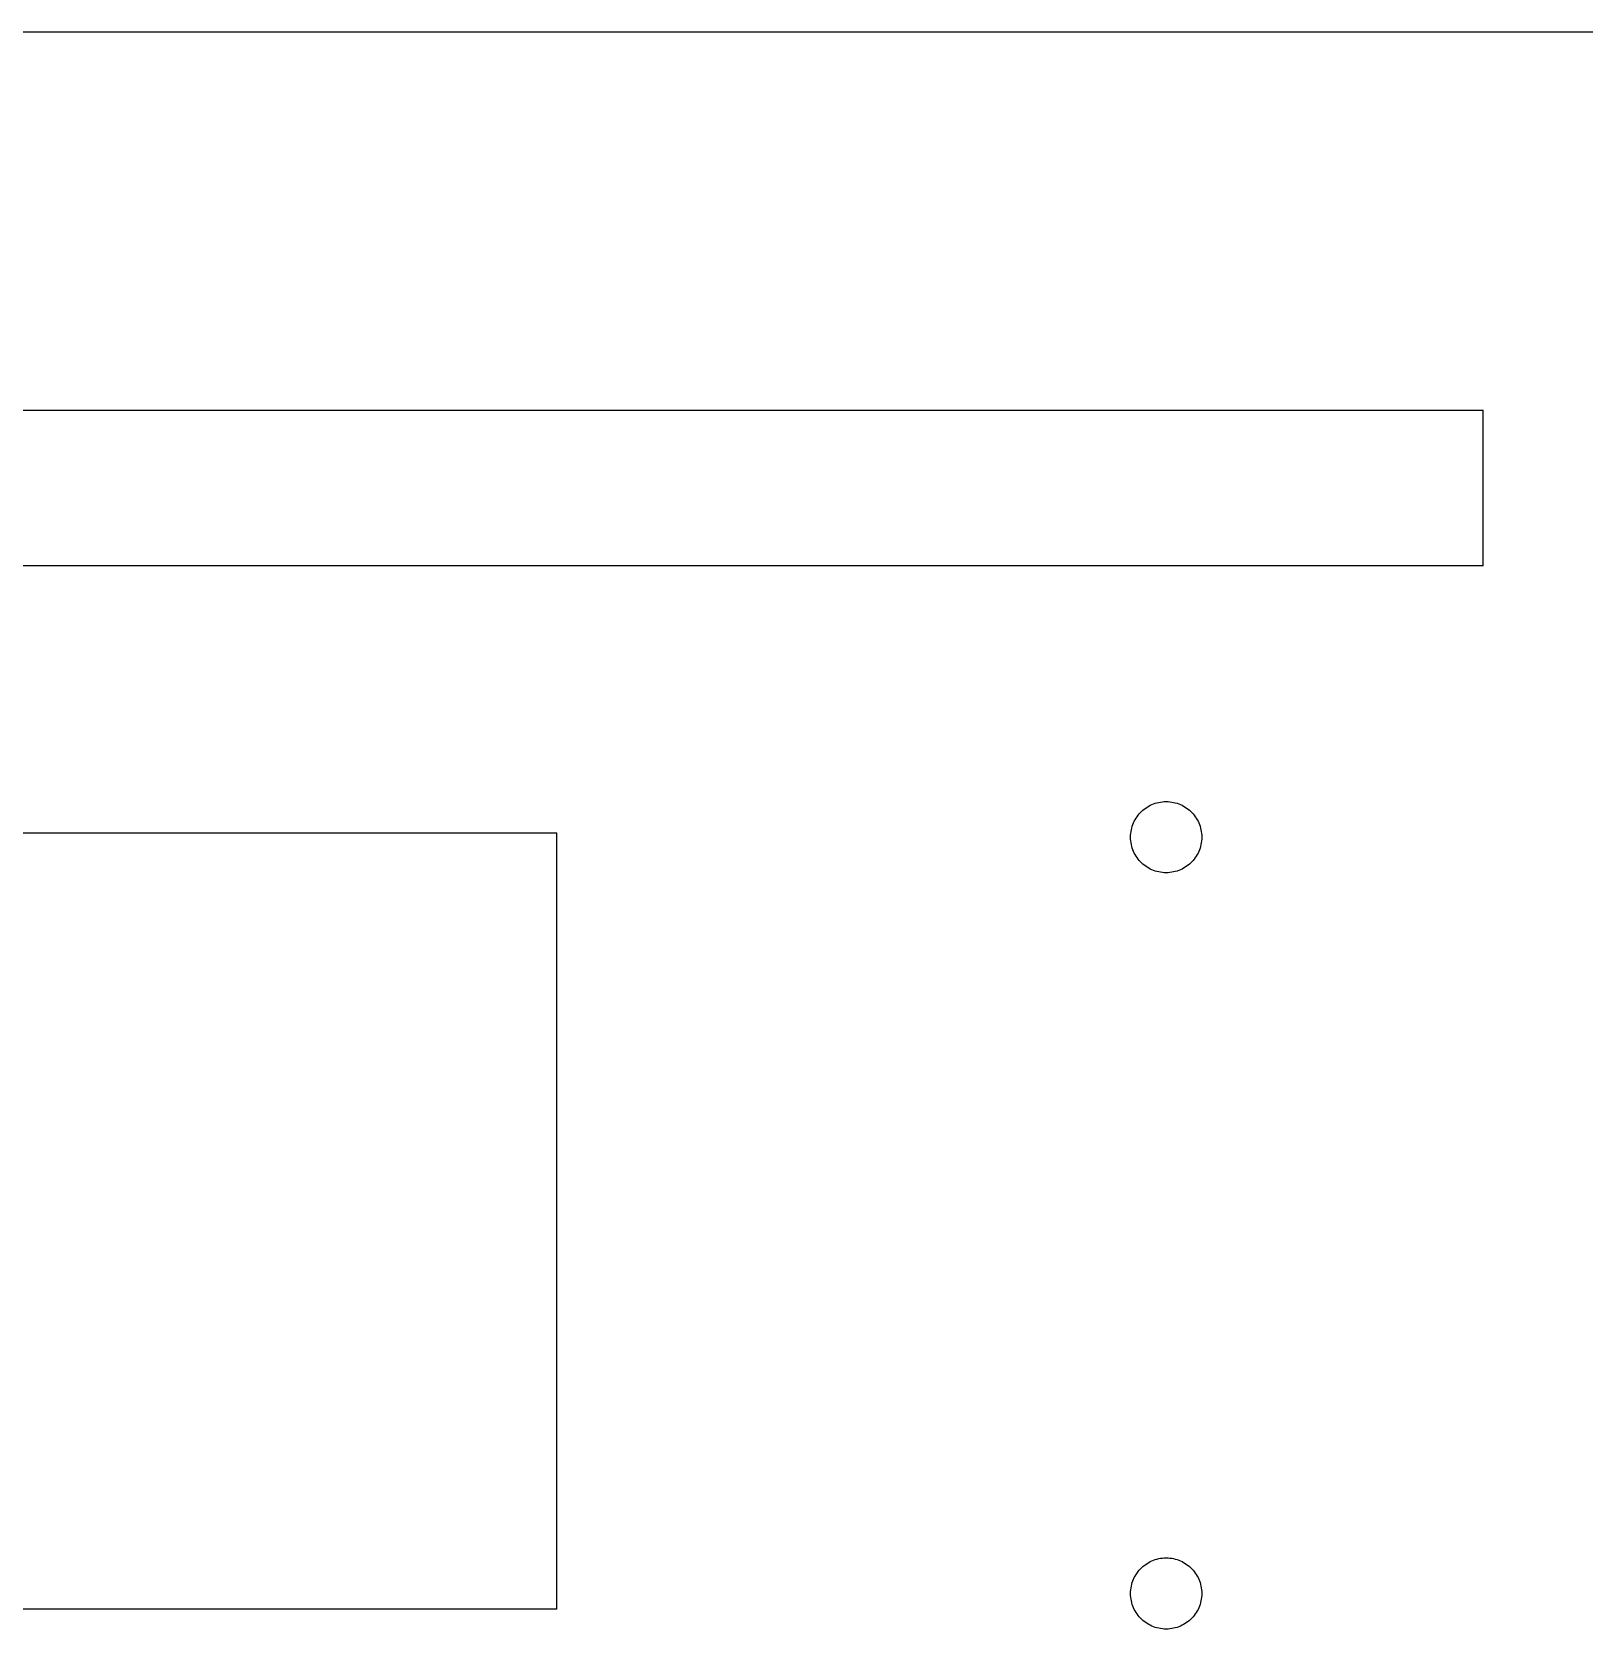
# Model space of a CAD drawing. Extents: x 0 to 453, y 0 to 124.
# Drawn here: x 216.7 to 286.5, y 52 to 123.8 of the extents above; entities that cross this region are included whole.
import ezdxf

# ---------------------------------------------------------------- set-up
doc = ezdxf.new("R2010")
doc.units = 0
doc.layers.get('0').update_dxf_attribs({"linetype": 'CONTINUOUS'})

msp = doc.modelspace()

# ---------------------------------------------------------------- linework, layer by layer
at = {"color": 1}
for points in [[(78.446, 123.788), (222.204, 123.788)], [(222.204, 123.788), (374.775, 123.788)], [(170.907, 106.801), (281.924, 106.801)], [(281.924, 99.806), (281.924, 106.801)], [(281.924, 99.806), (170.907, 99.806)], [(266.075, 87.615), (266.077, 87.7), (266.084, 87.784), (266.095, 87.866), (266.11, 87.947), (266.129, 88.027), (266.151, 88.105), (266.178, 88.181), (266.209, 88.256), (266.243, 88.328), (266.28, 88.399), (266.321, 88.467), (266.365, 88.533), (266.412, 88.597), (266.462, 88.658), (266.516, 88.717), (266.572, 88.773), (266.63, 88.826), (266.692, 88.877), (266.755, 88.924), (266.821, 88.968), (266.89, 89.009), (266.96, 89.046), (267.033, 89.08), (267.107, 89.111), (267.184, 89.137), (267.262, 89.16), (267.341, 89.179), (267.423, 89.194), (267.505, 89.205), (267.589, 89.212), (267.674, 89.214)], [(267.674, 89.214), (267.759, 89.212), (267.842, 89.205), (267.925, 89.194), (268.006, 89.179), (268.086, 89.16), (268.164, 89.137), (268.24, 89.111), (268.315, 89.08), (268.387, 89.046), (268.458, 89.009), (268.526, 88.968), (268.592, 88.924), (268.656, 88.877), (268.717, 88.826), (268.776, 88.773), (268.832, 88.717), (268.885, 88.658), (268.935, 88.597), (268.983, 88.533), (269.027, 88.467), (269.068, 88.399), (269.105, 88.328), (269.139, 88.256), (269.169, 88.181), (269.196, 88.105), (269.219, 88.027), (269.238, 87.947), (269.253, 87.866), (269.264, 87.784), (269.27, 87.7), (269.273, 87.615)], [(215.813, 87.815), (240.294, 87.815)], [(240.294, 52.941), (240.294, 87.815)], [(267.674, 86.016), (267.589, 86.018), (267.505, 86.025), (267.423, 86.036), (267.341, 86.051), (267.262, 86.07), (267.184, 86.093), (267.107, 86.119), (267.033, 86.15), (266.96, 86.184), (266.89, 86.221), (266.821, 86.262), (266.755, 86.306), (266.692, 86.353), (266.63, 86.404), (266.572, 86.457), (266.516, 86.513), (266.462, 86.571), (266.412, 86.633), (266.365, 86.697), (266.321, 86.763), (266.28, 86.831), (266.243, 86.902), (266.209, 86.974), (266.178, 87.049), (266.151, 87.125), (266.129, 87.203), (266.11, 87.283), (266.095, 87.364), (266.084, 87.446), (266.077, 87.53), (266.075, 87.615)], [(269.273, 87.615), (269.27, 87.53), (269.264, 87.446), (269.253, 87.364), (269.238, 87.283), (269.219, 87.203), (269.196, 87.125), (269.169, 87.049), (269.139, 86.974), (269.105, 86.902), (269.068, 86.831), (269.027, 86.763), (268.983, 86.697), (268.935, 86.633), (268.885, 86.571), (268.832, 86.513), (268.776, 86.457), (268.717, 86.404), (268.656, 86.353), (268.592, 86.306), (268.526, 86.262), (268.458, 86.221), (268.387, 86.184), (268.315, 86.15), (268.24, 86.119), (268.164, 86.093), (268.086, 86.07), (268.006, 86.051), (267.925, 86.036), (267.842, 86.025), (267.759, 86.018), (267.674, 86.016)], [(266.075, 53.64), (266.077, 53.725), (266.084, 53.809), (266.095, 53.892), (266.11, 53.973), (266.129, 54.052), (266.151, 54.13), (266.178, 54.207), (266.209, 54.281), (266.243, 54.354), (266.28, 54.424), (266.321, 54.493), (266.365, 54.559), (266.412, 54.623), (266.462, 54.684), (266.516, 54.743), (266.572, 54.799), (266.63, 54.852), (266.692, 54.902), (266.755, 54.949), (266.821, 54.993), (266.89, 55.034), (266.96, 55.072), (267.033, 55.106), (267.107, 55.136), (267.184, 55.163), (267.262, 55.186), (267.341, 55.205), (267.423, 55.22), (267.505, 55.23), (267.589, 55.237), (267.674, 55.239)], [(267.674, 55.239), (267.759, 55.237), (267.842, 55.23), (267.925, 55.22), (268.006, 55.205), (268.086, 55.186), (268.164, 55.163), (268.24, 55.136), (268.315, 55.106), (268.387, 55.072), (268.458, 55.034), (268.526, 54.993), (268.592, 54.949), (268.656, 54.902), (268.717, 54.852), (268.776, 54.799), (268.832, 54.743), (268.885, 54.684), (268.935, 54.623), (268.983, 54.559), (269.027, 54.493), (269.068, 54.424), (269.105, 54.354), (269.139, 54.281), (269.169, 54.207), (269.196, 54.13), (269.219, 54.052), (269.238, 53.973), (269.253, 53.892), (269.264, 53.809), (269.27, 53.725), (269.273, 53.64)], [(267.674, 52.042), (267.589, 52.044), (267.505, 52.05), (267.423, 52.061), (267.341, 52.076), (267.262, 52.095), (267.184, 52.118), (267.107, 52.145), (267.033, 52.175), (266.96, 52.209), (266.89, 52.247), (266.821, 52.287), (266.755, 52.332), (266.692, 52.379), (266.63, 52.429), (266.572, 52.482), (266.516, 52.538), (266.462, 52.597), (266.412, 52.658), (266.365, 52.722), (266.321, 52.788), (266.28, 52.856), (266.243, 52.927), (266.209, 53), (266.178, 53.074), (266.151, 53.15), (266.129, 53.228), (266.11, 53.308), (266.095, 53.389), (266.084, 53.472), (266.077, 53.555), (266.075, 53.64)], [(269.273, 53.64), (269.27, 53.555), (269.264, 53.472), (269.253, 53.389), (269.238, 53.308), (269.219, 53.228), (269.196, 53.15), (269.169, 53.074), (269.139, 53), (269.105, 52.927), (269.068, 52.856), (269.027, 52.788), (268.983, 52.722), (268.935, 52.658), (268.885, 52.597), (268.832, 52.538), (268.776, 52.482), (268.717, 52.429), (268.656, 52.379), (268.592, 52.332), (268.526, 52.287), (268.458, 52.247), (268.387, 52.209), (268.315, 52.175), (268.24, 52.145), (268.164, 52.118), (268.086, 52.095), (268.006, 52.076), (267.925, 52.061), (267.842, 52.05), (267.759, 52.044), (267.674, 52.042)], [(240.294, 52.941), (215.813, 52.941)]]:
    msp.add_lwpolyline(points, dxfattribs=at)
for points in [[(269.273, 87.615)], [(269.273, 53.64)]]:
    msp.add_lwpolyline(points, close=True, dxfattribs=at)

doc.saveas('drawing.dxf')
